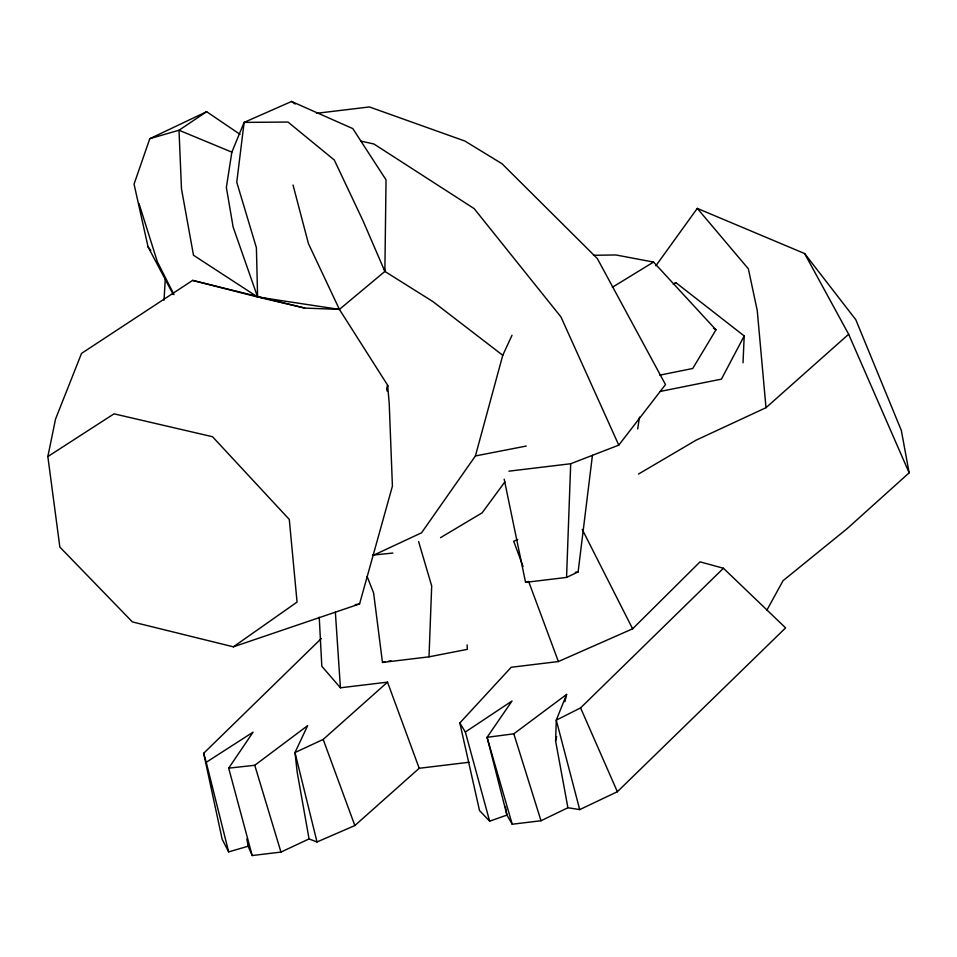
<?xml version="1.0" encoding="UTF-8"?>
<svg xmlns="http://www.w3.org/2000/svg" width="957" height="957" viewBox="0 0 957 957"><rect width="100%" height="100%" fill="white"/><g stroke="black" fill="none" stroke-linecap="round" stroke-linejoin="round"><path stroke-width="1.44" d="M373.397 555.287L421.57 532.786L475.414 455.951L502.76 355.298L432.827 301.527L384.87 271.429L386.042 179.868L352.81 128.609L291.562 101.466L244.119 122.4L231.857 152.151L226.366 187.476L233.137 227.084L257.612 297.005L339.412 309.41L384.87 271.429L384.355 268.498M567.908 807.732L555.598 740.969L556.28 720.131L566.604 694.435L513.825 733.816L487.077 737.321L506.935 815.101L512.222 824.228L541.004 820.747L567.908 807.732L579.703 809.61L617.361 791.726L785.601 627.888L723.444 568.255L700.046 561.855L632.613 628.809L558.386 661.55L511.217 667.256L459.827 722.978L479.517 810.543L489.637 821.178L506.935 815.101L505.32 806.392M367.093 576.377L373.613 592.957L382.465 662.447L429.011 656.837L431.691 585.959L418.616 541.626M504.195 479.194L525.56 582.358L566.556 577.418L570.695 463.738L618.772 445.137L665.498 384.582L597.312 258.51L502.03 163.743L464.863 141.038L369.402 106.945L316.408 113.321M743.015 362.775L744.211 335.955L675.881 282.662L673.381 284.289M164.018 300.223L165.262 279.528M387.035 391.042L387.609 385.169L339.412 309.41L308.453 243.664L293.033 185.024M566.556 577.418L578.112 571.939L592.443 455.281M387.059 389.571L387.609 385.169L389.212 403.232L392.418 486.12L359.569 603.939L233.388 646.824L132.389 621.918L59.848 547.069L47.85 456.561L55.53 419.094L81.536 353.396L192.632 280.401L304.781 308.082L339.412 309.41M637.697 428.951L639.455 417.132M555.598 740.969L556.639 736.615M564.893 701.708L566.604 694.435M239.992 134.327L206.628 111.694L149.794 138.693L134.052 184.127L148.084 246.978L173.193 294.397M502.76 355.298L512.007 335.285M744.211 335.955L721.434 379.139L660.222 391.437M766.892 610.147L783.053 580.696L847.268 528.527L909.15 472.83L901.338 430.459L855.797 319.71L804.634 253.557L697.294 208.387L655.88 265.783M593.472 255.292L615.853 254.957L653.535 262.074L715.968 329.842L692.748 368.481L659.792 375.144M252.193 855.534L228.687 768.148L253.055 732.189L206.234 762.286L228.651 851.886L248.138 846.239L252.193 855.534L280.963 852.077L309.063 838.93L317.006 841.969L354.844 825.556L419.19 768.28L469.169 762.251M504.913 481.861L482.137 512.832L440.555 537.655M228.651 851.886L222.18 839.313L203.662 753.291L321.277 638.558M579.703 809.61L556.28 720.131L580.588 707.905L723.444 568.255M309.063 838.93L297.184 772.143L294.983 752.537L323.179 739.438L387.525 682.15L419.19 768.28M638.475 474.062L696.122 440.16L765.995 407.694L848.644 334.244L804.634 253.557M228.687 768.148L254.765 765.289L307.652 725.621L294.983 752.537L317.006 841.969M233.388 646.824L297.065 602.085L289.289 519.436L212.526 436.727L114.027 413.831L47.85 456.561M206.628 111.694L179.007 130.236L149.794 138.693M489.637 821.178L465.353 732.021L512.019 701.003L487.077 737.321L512.222 824.228M673.489 284.253L675.881 282.662M612.36 287.279L653.535 262.074M517.785 539.509L513.706 541.267L523.06 566.448M525.56 582.358L528.396 581.437M429.011 656.837L467.291 649.36L467.124 644.898M475.414 455.951L526.266 446.046M382.465 662.447L385.312 661.897M388.159 661.347L390.994 660.797M355.191 604.704L359.569 603.939M508.873 471.179L570.695 463.738M575.265 572.274L578.112 571.939M319.243 617.277L321.815 666.239L340.417 687.796L387.525 682.15M372.464 555.108L392.872 553.062M360.861 141.122L373.912 143.993L474.122 208.59L560.981 316.97L618.772 445.137M260.471 297.675L304.781 308.082M192.632 280.401L257.612 297.005L256.392 247.684L236.762 182.225L244.119 122.4L287.997 122.053L334.292 160.01L363.158 221.079L384.87 271.429M231.857 152.151L179.007 130.236L181.483 188.876L193.505 255.256L257.612 297.005M713.491 328.203L715.968 329.842M291.562 101.466L295.187 104.038M697.294 208.387L748.362 268.833L757.25 310.535L765.995 407.694M148.084 246.978L150.787 250.435M459.827 722.978L465.353 732.021M582.227 529.412L632.613 628.809M174.007 294.589L157.391 261.847L139.004 203.566M580.588 707.905L617.361 791.726M848.644 334.244L909.15 472.83M528.778 581.832L558.386 661.55M323.179 739.438L354.844 825.556M513.825 733.816L541.004 820.747M254.765 765.289L280.963 852.077M203.662 753.291L206.234 762.286M246.834 838.978L248.138 846.239M335.357 612.121L340.417 687.796"/></g></svg>
